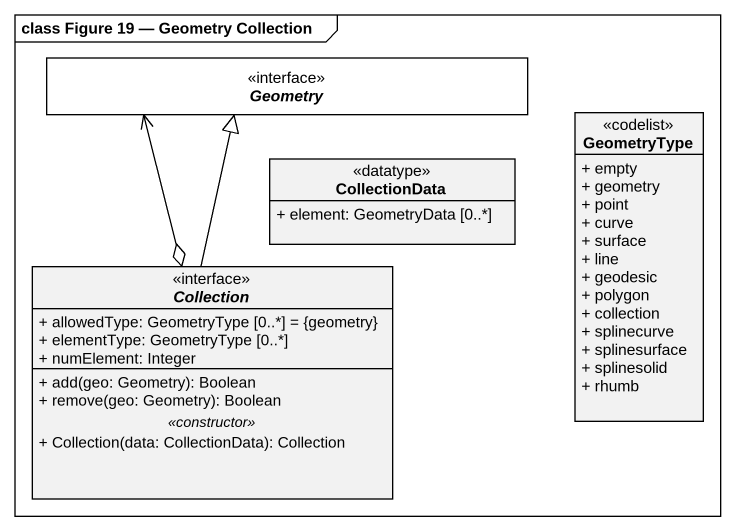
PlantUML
@startuml
mainframe class Figure 19 — Geometry Collection
hide circle
hide empty members
skinparam classAttributeIconSize 0
interface Geometry #FFFFFF
class GeometryType <<codelist>> {
  + empty
  + geometry
  + point
  + curve
  + surface
  + line
  + geodesic
  + polygon
  + collection
  + splinecurve
  + splinesurface
  + splinesolid
  + rhumb
}
class CollectionData <<datatype>> {
  + element: GeometryData [0..*]
}
interface Collection {
  + allowedType: GeometryType [0..*] = {geometry}
  + elementType: GeometryType [0..*]
  + numElement: Integer
  --
  + add(geo: Geometry): Boolean
  + remove(geo: Geometry): Boolean
  .. <<constructor>> ..
  + Collection(data: CollectionData): Collection
}
Collection o-up-> Geometry
Collection -up-|> Geometry
@enduml
